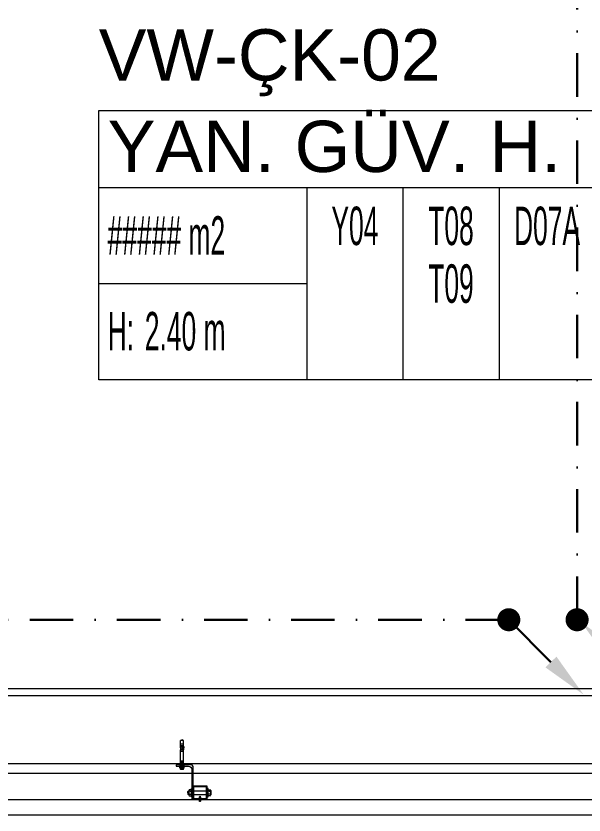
# Model space of a CAD drawing. Extents: x -3709 to 34975, y -230 to 8245.
# Drawn here: x 31392.1 to 31558.4, y 297.4 to 531.1 of the extents above; entities that cross this region are included whole.
import ezdxf
from ezdxf.enums import TextEntityAlignment as Align

# ---------------------------------------------------------------- set-up
doc = ezdxf.new("R2010")
doc.units = 0
doc.linetypes.add('DASHDOT', pattern=[25.4, 12.7, -6.35, 0, -6.35])
doc.layers.get('0').update_dxf_attribs({"color": 9, "lineweight": 9})
for name, color, linetype, lineweight in [('00', 9, 'Continuous', 9), ('10', 9, 'Continuous', 9), ('10A', 9, 'Continuous', 9), ('14', 9, 'Continuous', 9), ('21_MAHAL', 9, 'Continuous', 9), ('33', 9, 'BATTING', 9), ('35', 9, 'Continuous', 9), ('E-AŞAĞIDAN GELEN HAT', 7, 'Continuous', 30), ('E-KABLO', 7, 'Continuous', 30), ('E-YUKARI ÇIKAN HAT', 7, 'Continuous', 30)]:
    doc.layers.add(name, color=color, linetype=linetype, lineweight=lineweight)
doc.styles.add('Arial', font='arial.ttf', dxfattribs={"height": 2.5})
doc.styles.add('MuuM_TEXT-STANDART', font='ARIALN.TTF')
doc.linetypes.add('BATTING', pattern='A,0.0001,-0.1,[134,ltypeshp.shx,S=0.1,R=0,X=-0.1,Y=0],-0.2,[134,ltypeshp.shx,S=0.1,R=180,X=0.1,Y=0],-0.1', length=0.4001)

# ---------------------------------------------------------------- blocks, each defined once
blk = doc.blocks.new('cxvxv')
for p, q in [((-21988.4, 8560.98, 0), (-21988.4, 8560.32, 0)), ((-21988.4, 8560.32, 0), (-21986.64, 8560.32, 0)), ((-21986.86, 8561.07, 0), (-21988.18, 8561.07, 0)), ((-21988.02, 8561.25, 0), (-21987.03, 8561.3, 0)), ((-21988.02, 8561.25, 0), (-21988, 8561.26, 0)), ((-21988, 8561.23, 0), (-21988.02, 8561.25, 0)), ((-21988.02, 8561.13, 0), (-21987.03, 8561.19, 0)), ((-21988.02, 8561.13, 0), (-21988, 8561.14, 0)), ((-21988, 8561.11, 0), (-21988.02, 8561.13, 0)), ((-21988.02, 8560.32, 0), (-21987.02, 8560.32, 0)), ((-21988.02, 8560.28, 0), (-21988.02, 8560.32, 0)), ((-21988.02, 8560.11, 0), (-21988.02, 8555.61, 0)), ((-21988, 8561.3, 0), (-21987.94, 8561.35, 0)), ((-21988, 8561.26, 0), (-21988, 8561.3, 0)), ((-21988, 8561.14, 0), (-21988, 8561.23, 0)), ((-21988, 8561.07, 0), (-21988, 8561.11, 0)), ((-21987.96, 8560.98, 0), (-21987.96, 8560.32, 0)), ((-21987.54, 8561.35, 0), (-21987.94, 8561.35, 0)), ((-21987.7, 8561.05, 0), (-21987.7, 8561.08, 0)), ((-21987.7, 8561.07, 0), (-21987.7, 8561.07, 0)), ((-21987.54, 8561.35, 0), (-21987.1, 8561.35, 0)), ((-21987.03, 8561.3, 0), (-21987.1, 8561.35, 0)), ((-21987.08, 8560.64, 0), (-21987.08, 8560.98, 0)), ((-21987.08, 8560.64, 0), (-21987.08, 8560.32, 0)), ((-21987.06, 8560.32, 0), (-21987.06, 8560.28, 0)), ((-21987.06, 8555.61, 0), (-21987.06, 8560.11, 0)), ((-21987.05, 8561.32, 0), (-21987.03, 8561.3, 0)), ((-21987.03, 8561.3, 0), (-21987.05, 8561.28, 0)), ((-21987.03, 8561.3, 0), (-21987.05, 8561.29, 0)), ((-21987.05, 8561.28, 0), (-21987.05, 8561.2, 0)), ((-21987.05, 8561.2, 0), (-21987.03, 8561.19, 0)), ((-21987.03, 8561.19, 0), (-21987.05, 8561.17, 0)), ((-21987.05, 8561.17, 0), (-21987.05, 8561.08, 0)), ((-21987.05, 8561.08, 0), (-21987.03, 8561.07, 0)), ((-21987.02, 8560.32, 0), (-21987.02, 8560.28, 0)), ((-21987.02, 8555.61, 0), (-21987.02, 8560.11, 0)), ((-21986.64, 8560.32, 0), (-21986.64, 8560.98, 0)), ((-21988.4, 8555.4, 0), (-21986.64, 8555.4, 0)), ((-21988.4, 8554.74, 0), (-21988.4, 8555.4, 0)), ((-21986.86, 8554.65, 0), (-21988.17, 8554.65, 0)), ((-21988.02, 8555.44, 0), (-21988.02, 8555.4, 0)), ((-21988.02, 8555.4, 0), (-21987.02, 8555.4, 0)), ((-21987.96, 8554.74, 0), (-21987.96, 8555.4, 0)), ((-21987.08, 8555.08, 0), (-21987.08, 8555.4, 0)), ((-21987.08, 8555.08, 0), (-21987.08, 8554.74, 0)), ((-21987.06, 8555.4, 0), (-21987.06, 8555.44, 0)), ((-21987.02, 8555.4, 0), (-21987.02, 8555.44, 0)), ((-21986.64, 8555.4, 0), (-21986.64, 8554.74, 0))]:
    blk.add_line(p, q)
at = {"elevation": 0}
for points in [[(-21986.3, 8560.11), (-21988.7, 8560.11), (-21988.7, 8560.28), (-21986.3, 8560.28)], [(-21986.3, 8555.61), (-21988.7, 8555.61), (-21988.7, 8555.44), (-21986.3, 8555.44)]]:
    blk.add_lwpolyline(points, close=True, dxfattribs=at)
for points in [[(-21987.98, 8560.28), (-21987.98, 8560.32)], [(-21987.98, 8560.11), (-21987.98, 8555.61)], [(-21987.98, 8555.44), (-21987.98, 8555.4)]]:
    blk.add_lwpolyline(points, dxfattribs=at)
for centre, radius, start, end in [((-21988.18, 8560.75, 0), 0.315, 45.8497, 134.1503), ((-21987.52, 8559.95, 0), 1.12, 66.8701, 113.1299), ((-21987.52, 8559.95, 0), 1.12, 66.8701, 113.1299), ((-21986.86, 8560.76, 0), 0.313, 45.449, 134.551), ((-21988.18, 8554.97, 0), 0.315, 225.8497, 314.1503), ((-21987.52, 8555.77, 0), 1.12, 246.8701, 293.1299), ((-21987.52, 8555.77, 0), 1.12, 246.8701, 293.1299), ((-21986.86, 8554.96, 0), 0.313, 225.449, 314.551)]:
    blk.add_arc(centre, radius, start, end)
blk = doc.blocks.new('VIDA')
for p, q in [((-18072, 6523.9), (-18071.9, 6524)), ((-18071.9, 6523.8), (-18072, 6523.9)), ((-18071.9, 6524), (-18070.1, 6524.7)), ((-18069.6, 6522.9), (-18071.9, 6523.8)), ((-18069.7, 6524.9), (-18070.6, 6523.2)), ((-18070.6, 6523.2), (-18070.1, 6524.7)), ((-18070.1, 6524.7), (-18069.9, 6525.1)), ((-18069.9, 6525.1), (-18070.1, 6524.1)), ((-18070.1, 6524.1), (-18070, 6524.3)), ((-18070, 6524.3), (-18069.8, 6525.1)), ((-18069.9, 6525.1), (-18069.8, 6525.1)), ((-18069.8, 6525.1), (-18069.7, 6524.9)), ((-18069.7, 6524.9), (-18069.3, 6525)), ((-18069.6, 6522.8), (-18069.1, 6525)), ((-18069.6, 6522.8), (-18069.6, 6522.9)), ((-18069.4, 6522.4), (-18069.6, 6522.8)), ((-18068.9, 6525.3), (-18069.4, 6522.4)), ((-18069.3, 6522.4), (-18069.4, 6522.4)), ((-18069.3, 6522.4), (-18068.9, 6525.3)), ((-18069.3, 6525), (-18069.1, 6525)), ((-18069.1, 6522.8), (-18069.3, 6522.4)), ((-18069.1, 6525), (-18068.9, 6525.3)), ((-18068.7, 6522.8), (-18069.1, 6522.8)), ((-18068.9, 6525.3), (-18068.9, 6525.3)), ((-18068.9, 6525.3), (-18068.7, 6525)), ((-18068.7, 6522.8), (-18068.2, 6525)), ((-18068.7, 6525), (-18068.2, 6525)), ((-18068.5, 6522.4), (-18068.7, 6522.8)), ((-18068, 6525.3), (-18068.5, 6522.4)), ((-18068.4, 6522.4), (-18068.5, 6522.4)), ((-18068.4, 6522.4), (-18067.9, 6525.3)), ((-18068.2, 6522.8), (-18068.4, 6522.4)), ((-18068.2, 6522.8), (-18068.4, 6522.4)), ((-18068.2, 6525), (-18068, 6525.3)), ((-18067.7, 6525), (-18068.2, 6522.8)), ((-18067.7, 6522.8), (-18068.2, 6522.8)), ((-18067.9, 6525.3), (-18068, 6525.3)), ((-18067.9, 6525.3), (-18067.7, 6525)), ((-18067.7, 6522.8), (-18067.2, 6525)), ((-18067.7, 6525), (-18067.2, 6525)), ((-18067.5, 6522.4), (-18067.7, 6522.8)), ((-18067, 6525.3), (-18067.5, 6522.4)), ((-18067.4, 6522.4), (-18067.5, 6522.4)), ((-18067.4, 6522.4), (-18066.9, 6525.3)), ((-18067.2, 6522.8), (-18067.4, 6522.4)), ((-18067.2, 6522.8), (-18067.4, 6522.4)), ((-18067.2, 6525), (-18067, 6525.3)), ((-18066.7, 6525), (-18067.2, 6522.8)), ((-18066.7, 6522.8), (-18067.2, 6522.8)), ((-18066.9, 6525.3), (-18067, 6525.3)), ((-18066.9, 6525.3), (-18066.7, 6525)), ((-18066.3, 6525), (-18066.7, 6525)), ((-18066.7, 6522.8), (-18066.3, 6525)), ((-18066.5, 6522.4), (-18066.7, 6522.8)), ((-18066.1, 6525.3), (-18066.5, 6522.4)), ((-18066.5, 6522.4), (-18066, 6525.3)), ((-18066.3, 6522.8), (-18066.5, 6522.4)), ((-18066.3, 6522.8), (-18066.5, 6522.4)), ((-18066.5, 6522.4), (-18066.5, 6522.4)), ((-18066.3, 6525), (-18066.1, 6525.3)), ((-18065.8, 6525), (-18066.3, 6522.8)), ((-18066.3, 6522.8), (-18065.8, 6522.8)), ((-18066, 6525.3), (-18066.1, 6525.3)), ((-18066, 6525.3), (-18065.8, 6525)), ((-18065.8, 6522.8), (-18065.3, 6525)), ((-18065.8, 6525), (-18065.3, 6525)), ((-18065.6, 6522.4), (-18065.8, 6522.8)), ((-18065.1, 6525.3), (-18065.6, 6522.4)), ((-18065.5, 6522.4), (-18065.6, 6522.4)), ((-18065.5, 6522.4), (-18065, 6525.3)), ((-18065.3, 6522.8), (-18065.5, 6522.4)), ((-18065.3, 6522.8), (-18065.5, 6522.4)), ((-18065.3, 6525), (-18065.1, 6525.3)), ((-18064.8, 6525), (-18065.3, 6522.8)), ((-18064.8, 6522.8), (-18065.3, 6522.8)), ((-18065.1, 6525.3), (-18065, 6525.3)), ((-18065, 6525.3), (-18064.8, 6525)), ((-18064.8, 6525), (-18064.3, 6525)), ((-18064.8, 6522.8), (-18064.3, 6525)), ((-18064.6, 6522.4), (-18064.8, 6522.8)), ((-18064.1, 6525.3), (-18064.6, 6522.4)), ((-18064.5, 6522.4), (-18064.6, 6522.4)), ((-18064.5, 6522.4), (-18064, 6525.3)), ((-18064.3, 6522.8), (-18064.5, 6522.4)), ((-18064.3, 6522.8), (-18064.5, 6522.4)), ((-18064.3, 6525), (-18064.1, 6525.3)), ((-18063.8, 6525), (-18064.3, 6522.8)), ((-18063.8, 6522.8), (-18064.3, 6522.8)), ((-18064, 6525.3), (-18064.1, 6525.3)), ((-18064, 6525.3), (-18063.8, 6525)), ((-18063.8, 6522.8), (-18062, 6525)), ((-18062, 6525), (-18063.8, 6525)), ((-18063.6, 6522.4), (-18063.8, 6522.8)), ((-18063.6, 6522.4), (-18061.7, 6525.3)), ((-18061.8, 6525.3), (-18063.6, 6522.4)), ((-18062, 6522.8), (-18063.6, 6522.4)), ((-18062, 6522.8), (-18063.6, 6522.4)), ((-18063.6, 6522.4), (-18063.6, 6522.4)), ((-18061.5, 6525), (-18063.4, 6522.8)), ((-18063.4, 6522.8), (-18061.5, 6522.8)), ((-18061.7, 6525.3), (-18063.2, 6525.3)), ((-18062.7, 6522.4), (-18061.5, 6522.8)), ((-18062.6, 6522.4), (-18062.1, 6525.3)), ((-18062.4, 6522.8), (-18062.6, 6522.4)), ((-18062.4, 6522.8), (-18062.6, 6522.4)), ((-18062.6, 6522.4), (-18061.3, 6522.4)), ((-18062.4, 6525), (-18062.2, 6525.3)), ((-18061.5, 6525), (-18062.4, 6525)), ((-18061.5, 6522.8), (-18062.4, 6525)), ((-18061.9, 6525), (-18062.4, 6522.8)), ((-18061.9, 6522.8), (-18062.4, 6522.8)), ((-18062.2, 6525.3), (-18062.1, 6525.3)), ((-18062.2, 6525.3), (-18061.3, 6522.4)), ((-18062.1, 6525.3), (-18061.9, 6525)), ((-18062, 6525), (-18061.8, 6525.3)), ((-18061.9, 6525), (-18061.4, 6525)), ((-18061.9, 6522.8), (-18061.4, 6525)), ((-18061.7, 6522.4), (-18061.9, 6522.8)), ((-18061.2, 6525.3), (-18061.7, 6522.4)), ((-18061.7, 6525.3), (-18061.5, 6525)), ((-18061.6, 6522.4), (-18061.7, 6522.4)), ((-18061.6, 6522.4), (-18061.2, 6525.3)), ((-18061.4, 6522.8), (-18061.6, 6522.4)), ((-18061.4, 6522.8), (-18061.6, 6522.4)), ((-18061.4, 6525), (-18061.2, 6525.3)), ((-18061, 6525), (-18061.4, 6522.8)), ((-18060.9, 6522.8), (-18061.4, 6522.8)), ((-18061.2, 6525.3), (-18061, 6525)), ((-18061.2, 6525.3), (-18061.2, 6525.3)), ((-18061, 6525), (-18060.5, 6525)), ((-18060.9, 6522.8), (-18060.5, 6525)), ((-18060.7, 6522.4), (-18060.9, 6522.8)), ((-18060.7, 6522.4), (-18060.2, 6525.3)), ((-18060.3, 6525.3), (-18060.7, 6522.4)), ((-18060.5, 6522.8), (-18060.7, 6522.4)), ((-18060.5, 6522.8), (-18060.7, 6522.4)), ((-18060.7, 6522.4), (-18060.7, 6522.4)), ((-18060.5, 6525), (-18060.3, 6525.3)), ((-18060, 6525), (-18060.5, 6522.8)), ((-18060.5, 6522.8), (-18060, 6522.8)), ((-18060.3, 6525.3), (-18060.2, 6525.3)), ((-18060.2, 6525.3), (-18060, 6525)), ((-18060, 6525), (-18059.5, 6525)), ((-18060, 6522.8), (-18059.5, 6525)), ((-18059.8, 6522.4), (-18060, 6522.8)), ((-18059.3, 6525.3), (-18059.8, 6522.4)), ((-18059.7, 6522.4), (-18059.8, 6522.4)), ((-18059.7, 6522.4), (-18059.2, 6525.3)), ((-18059.5, 6522.8), (-18059.7, 6522.4)), ((-18059.5, 6522.8), (-18059.7, 6522.4)), ((-18059.5, 6525), (-18059.3, 6525.3)), ((-18059.2, 6524), (-18059.5, 6522.8)), ((-18059.5, 6522.8), (-18059.2, 6522.8)), ((-18059.3, 6525.3), (-18059.2, 6525.3)), ((-18058.1, 6526.6), (-18059.2, 6526.6)), ((-18059.2, 6521.2), (-18059.2, 6526.6)), ((-18058.1, 6521.2), (-18059.2, 6521.2))]:
    blk.add_line(p, q)
for points in [[(-18068.7, 6525), (-18069.1, 6522.8)], [(-18057.2, 6524.3), (-18057.5, 6524), (-18057.5, 6523.8), (-18057.2, 6523.5)]]:
    blk.add_lwpolyline(points)
for centre, start, end in [((-18062.4, 6523.6), 7.5095, 35.2427), ((-18062.4, 6524.2), 324.7573, 352.4905)]:
    blk.add_arc(centre, 5.21, start, end)
blk = doc.blocks.new('çelik dübel')
at = {"ltscale": 7}
for p, q in [((-87.2, -2), (-85, 2)), ((-85, -6), (-85, 2)), ((-68, 2), (-85, 2)), ((-75, -6), (-75, 2)), ((-70, -6), (-70, 2)), ((-68, 3), (-58, 2)), ((-68, -7), (-68, 3)), ((-58, -6), (-58, 2)), ((-8.5, 2), (-58, 2)), ((-53, 1.5), (-58, 1.5)), ((-53, -6), (-53, 2)), ((-25, -6), (-25, 2)), ((-25, -6), (-23.9, 2)), ((-23, -6), (-21.9, 2)), ((-21, -6), (-19.9, 2)), ((-19, -6), (-17.9, 2)), ((-17, -6), (-15.9, 2)), ((-85, -6), (-87.2, -2)), ((-68, -6), (-85, -6)), ((-68, -7), (-58, -6)), ((-53, -5.5), (-58, -5.5)), ((-8.5, -6), (-58, -6))]:
    blk.add_line(p, q, dxfattribs=at)
for p, q in [((-15, -6), (-13.9, 2)), ((-13, -6), (-11.9, 2)), ((-11, -6), (-10, 1.1)), ((-10, -9), (-10, 5)), ((-9, 5), (-10, 5)), ((-10, 3), (-10, 5)), ((-9, -9), (-9, 5)), ((-8.5, 2), (-8.5, 3)), ((-8.5, -4), (-8.5, 0)), ((-5, 4), (-7.5, 4)), ((-5, 1), (-7.5, 1)), ((-4, 2), (-4, 3)), ((-1, 2), (-4, 2)), ((-4, -4), (-4, 0)), ((-3, -6), (-1.9, 2)), ((-1, -6), (0, 1.1)), ((0, -5), (0, 1)), ((-10, -7), (-10, -9.1)), ((-9, -9), (-10, -9)), ((-8.5, -6), (-8.5, -7)), ((-5, -5), (-7.5, -5)), ((-5, -8), (-7.5, -8)), ((-4, -6), (-4, -7)), ((-1, -6), (-4, -6))]:
    blk.add_line(p, q)
for points in [[(-68, 0.6), (-67.4, 0.4), (-67, 0.1), (-66.6, -0.3), (-66.2, -0.8), (-65.9, -1.3), (-65.7, -1.9), (-65.4, -2.3), (-65.2, -2.8), (-65, -3.1), (-64.8, -3.3), (-64.6, -3.5), (-64.4, -3.6), (-64.2, -3.5), (-63.9, -3.5), (-63.7, -3.3), (-63.5, -3.1), (-63.2, -2.9), (-62.9, -2.6), (-62.7, -2.3), (-62.4, -2), (-62.1, -1.7), (-61.9, -1.4), (-61.6, -1.1), (-61.4, -0.9), (-61.2, -0.7), (-61, -0.6), (-60.8, -0.5), (-60.6, -0.5), (-60.4, -0.5), (-60.3, -0.7), (-60.1, -0.9), (-59.9, -1.1), (-59.8, -1.5), (-59.6, -1.9), (-59.4, -2.3), (-59.2, -2.7), (-58.9, -3), (-58.7, -3.3), (-58.4, -3.5), (-58, -3.5)], [(-68, -0.5), (-68, -0.5), (-67.9, -0.5), (-67.9, -0.5), (-67.8, -0.5), (-67.8, -0.6), (-67.7, -0.6), (-67.7, -0.6), (-67.6, -0.7), (-67.6, -0.7), (-67.6, -0.8), (-67.5, -0.8), (-67.5, -0.8), (-67.5, -0.9), (-67.4, -0.9), (-67.4, -0.9), (-67.3, -1), (-67.3, -1), (-67.3, -1.1), (-67.2, -1.1), (-67.2, -1.2), (-67.2, -1.2), (-67.1, -1.3), (-67.1, -1.3), (-67.1, -1.4), (-67, -1.4), (-67, -1.5), (-67, -1.5), (-66.9, -1.6), (-66.9, -1.6), (-66.9, -1.7), (-66.9, -1.7), (-66.8, -1.8), (-66.8, -1.9), (-66.8, -1.9), (-66.7, -2), (-66.7, -2), (-66.7, -2.1), (-66.6, -2.2), (-66.6, -2.2), (-66.6, -2.3), (-66.6, -2.3), (-66.5, -2.4), (-66.5, -2.5), (-66.5, -2.5), (-66.4, -2.6), (-66.4, -2.7), (-66.4, -2.7), (-66.3, -2.8), (-66.3, -2.8), (-66.3, -2.9), (-66.3, -3), (-66.2, -3), (-66.2, -3.1), (-66.2, -3.1), (-66.1, -3.2), (-66.1, -3.2), (-66.1, -3.3), (-66, -3.4), (-66, -3.4), (-66, -3.5), (-65.9, -3.5), (-65.9, -3.6), (-65.9, -3.6), (-65.8, -3.7), (-65.8, -3.7), (-65.7, -3.8), (-65.7, -3.8), (-65.7, -3.9), (-65.6, -3.9), (-65.6, -4), (-65.5, -4), (-65.5, -4.1), (-65.4, -4.1), (-65.4, -4.1), (-65.3, -4.2), (-65.3, -4.2), (-65.2, -4.3), (-65.2, -4.3), (-65.1, -4.3), (-65, -4.4), (-65, -4.4), (-64.9, -4.4), (-64.9, -4.4), (-64.8, -4.5), (-64.7, -4.5), (-64.7, -4.5), (-64.6, -4.5), (-64.5, -4.5), (-64.5, -4.5), (-64.4, -4.5), (-64.3, -4.5), (-64.3, -4.5), (-64.2, -4.5), (-64.1, -4.5), (-64.1, -4.5), (-64, -4.5), (-64, -4.5), (-63.9, -4.5), (-63.8, -4.5), (-63.8, -4.5), (-63.7, -4.4), (-63.7, -4.4), (-63.6, -4.4), (-63.6, -4.4), (-63.5, -4.4), (-63.4, -4.3), (-63.4, -4.3), (-63.3, -4.3), (-63.3, -4.3), (-63.3, -4.2), (-63.2, -4.2), (-63.2, -4.2), (-63.1, -4.1), (-63.1, -4.1), (-63, -4.1), (-63, -4), (-62.9, -4), (-62.9, -4), (-62.9, -3.9), (-62.8, -3.9), (-62.8, -3.9), (-62.7, -3.8), (-62.7, -3.8), (-62.7, -3.8), (-62.6, -3.7), (-62.6, -3.7), (-62.5, -3.6), (-62.5, -3.6), (-62.5, -3.6), (-62.4, -3.5), (-62.4, -3.5), (-62.4, -3.5), (-62.3, -3.4), (-62.3, -3.4), (-62.2, -3.3), (-62.2, -3.3), (-62.2, -3.3), (-62.1, -3.2), (-62.1, -3.2), (-62.1, -3.1), (-62, -3.1), (-62, -3.1), (-62, -3), (-61.9, -3), (-61.9, -2.9), (-61.9, -2.9), (-61.8, -2.9), (-61.8, -2.8), (-61.7, -2.8), (-61.7, -2.7), (-61.7, -2.7), (-61.6, -2.6), (-61.6, -2.6), (-61.6, -2.6), (-61.5, -2.5), (-61.5, -2.5), (-61.5, -2.5), (-61.4, -2.4), (-61.4, -2.4), (-61.4, -2.3), (-61.3, -2.3), (-61.3, -2.3), (-61.3, -2.2), (-61.3, -2.2), (-61.2, -2.2), (-61.2, -2.1), (-61.2, -2.1), (-61.1, -2), (-61.1, -2), (-61.1, -2), (-61, -1.9), (-61, -1.9), (-61, -1.9), (-61, -1.9), (-60.9, -1.8), (-60.9, -1.8), (-60.9, -1.8), (-60.9, -1.8), (-60.9, -1.8), (-60.9, -1.7), (-60.8, -1.7), (-60.8, -1.7), (-60.8, -1.7), (-60.8, -1.7), (-60.8, -1.7), (-60.8, -1.8), (-60.7, -1.8), (-60.7, -1.8), (-60.7, -1.8), (-60.7, -1.9), (-60.7, -1.9), (-60.7, -1.9), (-60.6, -2), (-60.6, -2), (-60.6, -2.1), (-60.6, -2.1), (-60.6, -2.1), (-60.5, -2.2), (-60.5, -2.2), (-60.5, -2.3), (-60.5, -2.3), (-60.4, -2.4), (-60.4, -2.5), (-60.4, -2.5), (-60.4, -2.6), (-60.3, -2.6), (-60.3, -2.7), (-60.3, -2.7), (-60.3, -2.8), (-60.2, -2.8), (-60.2, -2.9), (-60.2, -3), (-60.1, -3), (-60.1, -3.1), (-60.1, -3.1), (-60, -3.2), (-60, -3.2), (-59.9, -3.3), (-59.9, -3.4), (-59.9, -3.4), (-59.8, -3.5), (-59.8, -3.5), (-59.7, -3.6), (-59.7, -3.6), (-59.6, -3.7), (-59.6, -3.8), (-59.5, -3.8), (-59.5, -3.9), (-59.4, -3.9), (-59.3, -4), (-59.3, -4), (-59.2, -4.1), (-59.1, -4.2), (-59, -4.2), (-58.9, -4.3), (-58.8, -4.3), (-58.6, -4.4), (-58.4, -4.4), (-58.2, -4.5), (-58, -4.5)]]:
    blk.add_lwpolyline(points)
for centre, start, end in [((-7.5, 3), 90, 180), ((-7.5, 2), 180, 270), ((-7.5, 0), 90, 180), ((-5, 3), 0, 90), ((-5, 2), 270, 0), ((-5, 0), 0, 90), ((-1, 1), 0, 90), ((-7.5, -4), 180, 270), ((-7.5, -6), 90, 180), ((-7.5, -7), 180, 270), ((-5, -4), 270, 0), ((-5, -6), 0, 90), ((-5, -7), 270, 0), ((-1, -5), 270, 0)]:
    blk.add_arc(centre, 1, start, end)
blk = doc.blocks.new('kjdol')
at = {"ltscale": 10, "elevation": -278.89}
blk.add_lwpolyline([(77394.12, 60089.89), (77403.28, 60089.89, 0.460237), (77404.18, 60090.79), (77404.18, 60094.89), (77403.78, 60094.89), (77403.78, 60091.29, -0.414214), (77402.78, 60090.29), (77394.12, 60090.29)], format="xyb", close=True, dxfattribs=at)
at = {"elevation": -249.79}
for points in [[(77397.97, 60089.9), (77397.97, 60085.9), (77393.97, 60085.9), (77393.97, 60089.9)], [(77397.77, 60089.7), (77397.77, 60086.1), (77394.17, 60086.1), (77394.17, 60089.7)]]:
    blk.add_lwpolyline(points, close=True, dxfattribs=at)
at = {"extrusion": (0, 0, -1), "xscale": 0.1000000000058208, "yscale": 0.1000000000058208, "zscale": -0.0999999999999091}
blk.add_blockref('çelik dübel', (-77402.74, 60093.36, 459.25), dxfattribs=at)
blk.add_blockref('cxvxv', (99383.5, 51530.11, -249.79))
at = {"xscale": 0.1000000000058208, "yscale": 0.1000000000058208, "zscale": 0.1000000000058208, "rotation": 180}
blk.add_blockref('VIDA', (75587.75, 60740.29, -249.79), dxfattribs=at)
blk = doc.blocks.new('0_roomno2')
blk.add_lwpolyline([(19.375, -10.5), (0, -10.5), (0, 0), (19.375, 0)], close=True)
for points in [[(0, -3), (19.375, -3)], [(8.125, -3), (8.125, -10.5)], [(11.875, -3), (11.875, -10.5)], [(15.625, -3), (15.625, -10.5)], [(0, -6.75), (8.125, -6.75)]]:
    blk.add_lwpolyline(points)
at = {"style": 'MuuM_TEXT-STANDART', "width": 0.6}
blk.add_text('H:', height=1.5, dxfattribs=at).set_placement((0.35, -8.608), align=Align.MIDDLE_LEFT)
at = {"style": 'Arial'}
blk.add_attdef('ODANO', (0, 1.17), '', height=2, dxfattribs=at)
blk.add_attdef('MEKANADI', text='', height=2, dxfattribs=at).set_placement((0.35, -3), align=Align.BOTTOM_LEFT)
at = {"style": 'MuuM_TEXT-STANDART', "width": 0.6}
for tag, p in [('YER01', (10, -4.5)), ('TAVAN01', (13.75, -4.5)), ('DUVAR01', (17.5, -4.5)), ('YER02', (10, -6.75)), ('TAVAN02', (13.75, -6.75)), ('DUVAR02', (17.5, -6.75)), ('YER03', (10, -9)), ('TAVAN03', (13.75, -9)), ('DUVAR03', (17.5, -9))]:
    blk.add_attdef(tag, text='', height=1.5, dxfattribs=at).set_placement(p, align=Align.MIDDLE_CENTER)
for tag, p in [('M2', (0.35, -4.875)), ('TEMIZTAVANYUKSEKLIGI', (1.8, -8.608))]:
    blk.add_attdef(tag, text='', height=1.5, dxfattribs=at).set_placement(p, align=Align.MIDDLE_LEFT)
blk = doc.blocks.new('100_YUKARI ÇIKAN HAT')
at = {"layer": 'E-YUKARI ÇIKAN HAT', "color": 3, "linetype": 'Continuous'}
blk.add_line((2.472, 2.471), (0, 0), dxfattribs=at)
at = {"layer": 'E-YUKARI ÇIKAN HAT', "color": 4, "linetype": 'Continuous', "const_width": 0.675}
blk.add_lwpolyline([(-0.338, 0, 1), (0.337, 0, 1)], format="xyb", close=True, dxfattribs=at)
at = {"layer": 'E-YUKARI ÇIKAN HAT', "color": 3, "linetype": 'Continuous'}
blk.add_solid([(2.154, 2.789), (2.79, 2.152), (4.382, 4.379)], dxfattribs=at)
blk = doc.blocks.new('100_AŞAĞIDAN GELEN HAT')
at = {"layer": 'E-AŞAĞIDAN GELEN HAT', "color": 3, "linetype": 'Continuous'}
blk.add_line((-2.074, -2.17), (-4.546, -4.641), dxfattribs=at)
at = {"layer": 'E-AŞAĞIDAN GELEN HAT', "color": 4, "linetype": 'Continuous', "const_width": 0.675}
blk.add_lwpolyline([(-0.338, 0, 1), (0.338, 0, 1)], format="xyb", close=True, dxfattribs=at)
at = {"layer": 'E-AŞAĞIDAN GELEN HAT', "color": 3, "linetype": 'Continuous'}
blk.add_solid([(-2.392, -1.852), (-1.755, -2.489), (-0.164, -0.262)], dxfattribs=at)

msp = doc.modelspace()

# ---------------------------------------------------------------- linework, layer by layer
at = {"layer": '00'}
msp.add_lwpolyline([(31378.33, 352.4), (31363.33, 352.4), (31363.33, 372.4), (31378.33, 372.4), (31378.33, 332.4), (31578.33, 332.4), (31578.33, 312.4), (31378.33, 312.4)], close=True, dxfattribs=at)
at = {"layer": '10A'}
msp.add_lwpolyline([(31664.43, 297.4), (30771.58, 297.4), (30771.58, 301.9), (31664.43, 301.9), (31664.43, 297.4)], dxfattribs=at)
at = {"layer": '14'}
msp.add_lwpolyline([(31465.62, 744.4), (31465.62, 740.4), (31380.33, 740.4), (31380.33, 480.4), (31361.33, 480.4), (31361.33, 620.4), (31361.33, 620.4), (31361.33, 620.4), (30830.33, 620.4), (30830.33, 354.4), (31361.33, 354.4), (31361.33, 354.4), (31361.33, 354.4), (31361.33, 374.4), (31380.33, 374.4), (31380.33, 334.4), (31576.33, 334.4), (31576.33, 394.4), (31636.39, 394.4), (31636.33, 740.4), (31571.62, 740.4), (31571.62, 744.4)], dxfattribs=at)
at = {"layer": '33', "ltscale": 0.2}
msp.add_lwpolyline([(31465.12, 759.9), (30776.13, 759.9), (30776.13, 309.69), (31660.83, 309.69), (31660.83, 759.9), (31573.62, 759.9)], dxfattribs=at)
at = {"layer": '35'}
msp.add_lwpolyline([(31200.33, 472.4), (31200.33, 472.4), (31200.33, 354.4), (31230.84, 354.4), (31230.84, 354.4), (31361.33, 354.4), (31361.33, 374.4), (31380.33, 374.4), (31380.33, 334.4), (31576.33, 334.4), (31576.33, 394.4), (31636.39, 394.4), (31636.33, 740.4), (31380.33, 740.4), (31380.33, 480.4), (31361.33, 480.4), (31361.33, 620.4), (31232.84, 620.4), (31232.84, 620.4), (31200.33, 620.4), (31200.33, 502.4), (31200.33, 502.4), (31200.33, 472.4)], dxfattribs=at)
at = {"layer": 'E-KABLO', "color": 6, "linetype": 'DASHDOT'}
for p, q in [((31556.33, 354.52), (31556.33, 559.55)), ((31536.33, 354.52), (31387.33, 354.52))]:
    msp.add_line(p, q, dxfattribs=at)

# ---------------------------------------------------------------- block references
at = {"layer": '10', "rotation": 90}
msp.add_blockref('kjdol', (91533.83, -77092.07, 249.79), dxfattribs=at)
at = {"layer": '21_MAHAL'}
ref = msp.add_blockref('0_roomno2', (31416.28, 503.49), dxfattribs=dict(at, xscale=7.5, yscale=7.5, zscale=7.5))
ref.add_attrib('ODANO', 'VW-ÇK-02', (31416.28, 512.26), dxfattribs={"layer": '0', "height": 15, "style": 'Arial'})
ref.add_attrib('MEKANADI', 'YAN. GÜV. H.', dxfattribs={"layer": '0', "height": 15, "style": 'Arial'}).set_placement((31418.91, 480.99), align=Align.BOTTOM_LEFT)
ref.add_attrib('M2', '##### m2', dxfattribs={"layer": '0', "height": 11.25, "style": 'MuuM_TEXT-STANDART', "width": 0.6}).set_placement((31418.91, 466.93), align=Align.MIDDLE_LEFT)
ref.add_attrib('TEMIZTAVANYUKSEKLIGI', '2.40 m', dxfattribs={"layer": '0', "height": 11.25, "style": 'MuuM_TEXT-STANDART', "width": 0.6}).set_placement((31429.78, 438.93), align=Align.MIDDLE_LEFT)
ref.add_attrib('YER01', 'Y04', dxfattribs={"layer": '0', "height": 11.25, "style": 'MuuM_TEXT-STANDART', "width": 0.6}).set_placement((31491.28, 469.74), align=Align.MIDDLE_CENTER)
ref.add_attrib('TAVAN01', 'T08', dxfattribs={"layer": '0', "height": 11.25, "style": 'MuuM_TEXT-STANDART', "width": 0.6}).set_placement((31519.41, 469.74), align=Align.MIDDLE_CENTER)
ref.add_attrib('DUVAR01', 'D07A', dxfattribs={"layer": '0', "height": 11.25, "style": 'MuuM_TEXT-STANDART', "width": 0.6}).set_placement((31547.53, 469.74), align=Align.MIDDLE_CENTER)
ref.add_attrib('TAVAN02', 'T09', dxfattribs={"layer": '0', "height": 11.25, "style": 'MuuM_TEXT-STANDART', "width": 0.6}).set_placement((31519.41, 452.86), align=Align.MIDDLE_CENTER)
at = {"layer": 'E-AŞAĞIDAN GELEN HAT', "xscale": 5, "yscale": 5, "zscale": 5, "rotation": 90}
msp.add_blockref('100_AŞAĞIDAN GELEN HAT', (31556.33, 354.52), dxfattribs=at)
at = {"layer": 'E-YUKARI ÇIKAN HAT', "xscale": 5, "yscale": 5, "zscale": 5, "rotation": 270}
msp.add_blockref('100_YUKARI ÇIKAN HAT', (31536.33, 354.52), dxfattribs=at)

doc.saveas('drawing.dxf')
